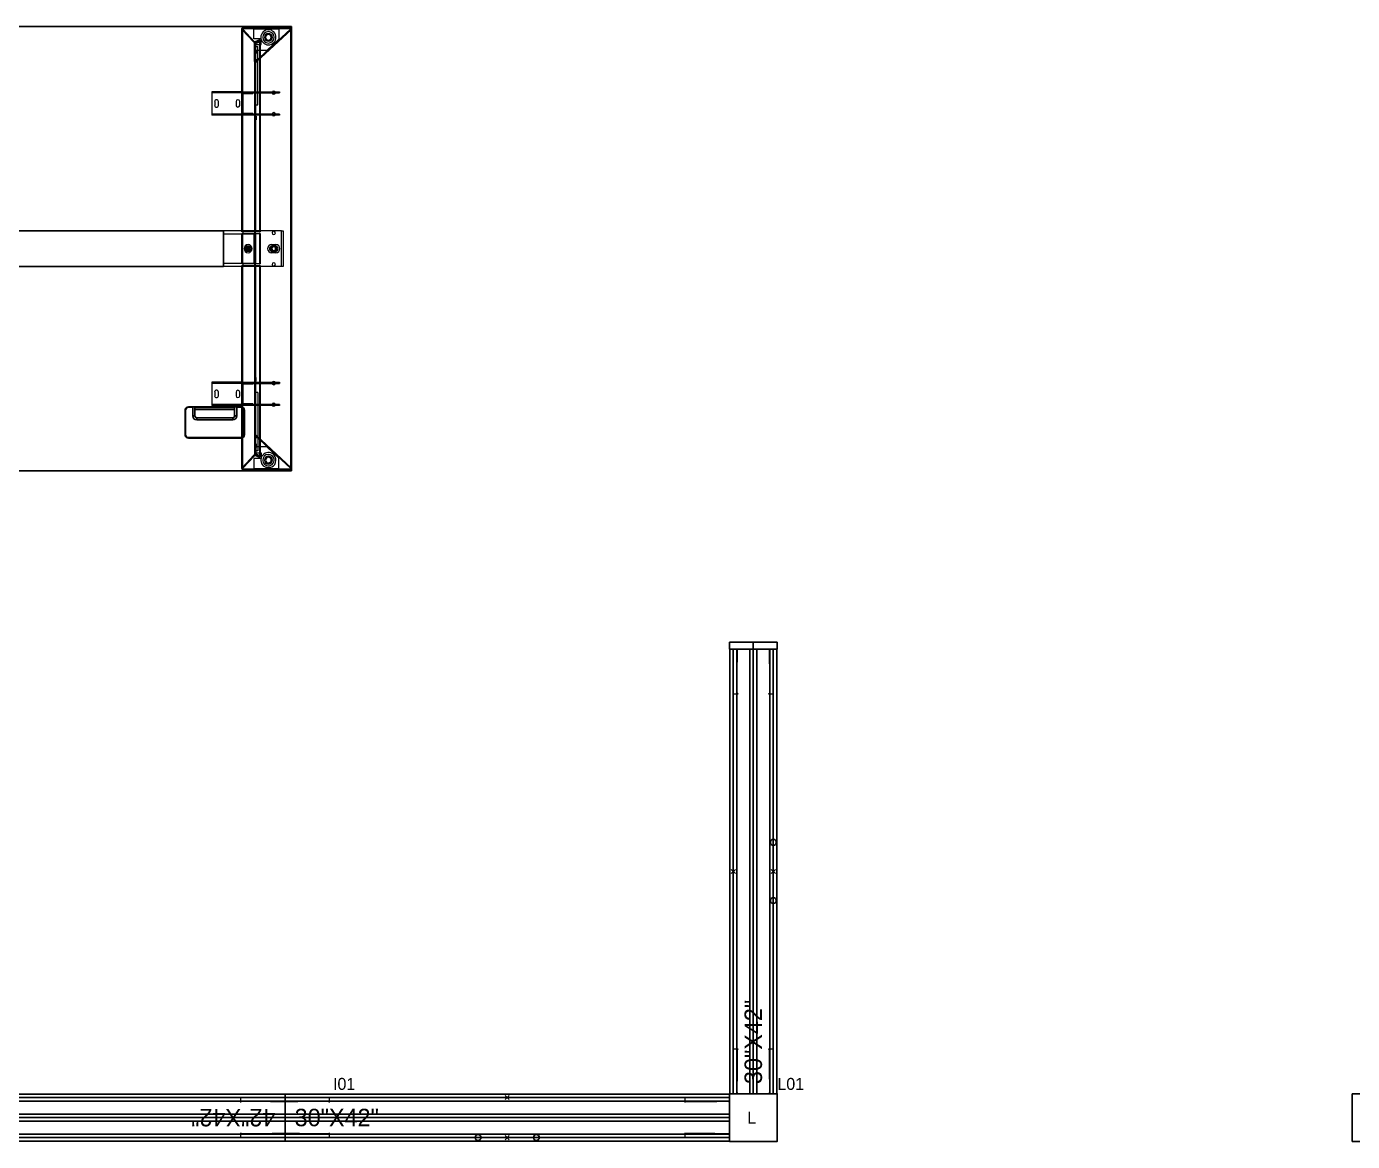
# Model space of a CAD drawing. Header units: inches. Extents: x 126 to 13186, y 9 to 361.
# Drawn here: x 3526.1 to 3615.6, y 39.4 to 114.7 of the extents above; entities that cross this region are included whole.
import ezdxf

# ---------------------------------------------------------------- set-up
doc = ezdxf.new("R2010")
doc.units = ezdxf.units.IN
doc.header["$MEASUREMENT"] = 0
for name, color, linetype in [('DD2D', 7, 'Continuous'), ('DD2D_Geometry', 7, 'Continuous'), ('ENFASIS NEW', 7, 'Continuous'), ('Id Unión', 7, 'Continuous'), ('PV-26D', 7, 'Continuous')]:
    doc.layers.add(name, color=color, linetype=linetype)
doc.styles.get("Standard").update_dxf_attribs({"font": 'stylu.ttf'})

# ---------------------------------------------------------------- blocks, each defined once
blk = doc.blocks.new('DD40123072AB')
for p, q in [((-0.915, -0.7687), (-0.915, -0.0067)), ((-0.915, -0.0067), (0.915, -0.0067)), ((0.915, -0.0067), (0.915, -0.7687)), ((0.915, -0.7687), (-0.915, -0.7687))]:
    blk.add_line(p, q)
at = {"layer": 'PV-26D'}
for p, q in [((-0.7385, -0.0627), (-0.8285, -0.0627)), ((-0.8285, -0.0637), (-0.8285, -0.0627)), ((-0.8285, -0.0637), (-0.7385, -0.0637)), ((-0.7385, -0.0637), (-0.7385, -0.0627)), ((0.7385, -0.0627), (0.8285, -0.0627)), ((0.7385, -0.0637), (0.7385, -0.0627)), ((0.8285, -0.0637), (0.7385, -0.0637)), ((0.8285, -0.0637), (0.8285, -0.0627)), ((-0.8345, -0.0687), (-0.8345, -0.1107)), ((-0.8335, -0.0687), (-0.8345, -0.0687)), ((-0.8335, -0.1107), (-0.8335, -0.0687)), ((-0.7335, -0.0687), (-0.7335, -0.1107)), ((-0.7335, -0.0687), (-0.7325, -0.0687)), ((-0.7325, -0.1107), (-0.7325, -0.0687)), ((0.7325, -0.1107), (0.7325, -0.0687)), ((0.7335, -0.0687), (0.7325, -0.0687)), ((0.7335, -0.0687), (0.7335, -0.1107)), ((0.8335, -0.1107), (0.8335, -0.0687)), ((0.8335, -0.0687), (0.8345, -0.0687)), ((0.8345, -0.0687), (0.8345, -0.1107)), ((-0.8335, -0.1107), (-0.8345, -0.1107)), ((-0.8212, -0.1009), (-0.8212, -0.1157)), ((-0.8212, -0.1009), (-0.8175, -0.1009)), ((-0.8175, -0.1167), (-0.8175, -0.1009)), ((-0.7495, -0.1117), (-0.8175, -0.1117)), ((-0.7495, -0.1119), (-0.8175, -0.1119)), ((-0.8175, -0.1124), (-0.7495, -0.1124)), ((-0.7527, -0.094), (-0.8143, -0.094)), ((-0.8143, -0.094), (-0.8143, -0.0977)), ((-0.8143, -0.0977), (-0.7527, -0.0977)), ((-0.7527, -0.094), (-0.7527, -0.0977)), ((-0.7495, -0.1009), (-0.7495, -0.1167)), ((-0.7458, -0.1009), (-0.7495, -0.1009)), ((-0.7458, -0.1157), (-0.7458, -0.1009)), ((-0.7335, -0.1107), (-0.7325, -0.1107)), ((0.7335, -0.1107), (0.7325, -0.1107)), ((0.7458, -0.1157), (0.7458, -0.1009)), ((0.7458, -0.1009), (0.7495, -0.1009)), ((0.7495, -0.1009), (0.7495, -0.1167)), ((0.7495, -0.1117), (0.8175, -0.1117)), ((0.7495, -0.1119), (0.8175, -0.1119)), ((0.8175, -0.1124), (0.7495, -0.1124)), ((0.7527, -0.094), (0.8143, -0.094)), ((0.7527, -0.094), (0.7527, -0.0977)), ((0.8143, -0.0977), (0.7527, -0.0977)), ((0.8143, -0.094), (0.8143, -0.0977)), ((0.8175, -0.1167), (0.8175, -0.1009)), ((0.8212, -0.1009), (0.8175, -0.1009)), ((0.8212, -0.1009), (0.8212, -0.1157)), ((0.8335, -0.1107), (0.8345, -0.1107)), ((-0.8212, -0.1157), (-0.8285, -0.1157)), ((-0.8285, -0.1157), (-0.8285, -0.1167)), ((-0.8285, -0.1167), (-0.8175, -0.1167)), ((-0.7495, -0.1161), (-0.8175, -0.1161)), ((-0.8175, -0.1166), (-0.7495, -0.1166)), ((-0.7495, -0.1167), (-0.8175, -0.1167)), ((-0.7495, -0.1167), (-0.7385, -0.1167)), ((-0.7385, -0.1157), (-0.7458, -0.1157)), ((-0.7385, -0.1157), (-0.7385, -0.1167)), ((0.7385, -0.1157), (0.7458, -0.1157)), ((0.7385, -0.1157), (0.7385, -0.1167)), ((0.7495, -0.1167), (0.7385, -0.1167)), ((0.7495, -0.1161), (0.8175, -0.1161)), ((0.8175, -0.1166), (0.7495, -0.1166)), ((0.7495, -0.1167), (0.8175, -0.1167)), ((0.8285, -0.1167), (0.8175, -0.1167)), ((0.8212, -0.1157), (0.8285, -0.1157)), ((0.8285, -0.1157), (0.8285, -0.1167))]:
    blk.add_line(p, q, dxfattribs=at)
at = {"layer": 'PV-26D', "extrusion": (0, 0, -1)}
for centre, radius, start, end in [((0.8285, -0.0687), 0.006, 0, 90), ((0.7385, -0.0687), 0.006, 90, 180), ((-0.7385, -0.0687), 0.006, 0, 90), ((-0.8285, -0.0687), 0.006, 90, 180), ((0.8285, -0.1107), 0.006, 270, 0), ((0.8143, -0.1009), 0.00691, 0, 90), ((0.7527, -0.1009), 0.00691, 90, 180), ((0.7385, -0.1107), 0.006, 180, 270), ((-0.7385, -0.1107), 0.006, 270, 0), ((-0.7527, -0.1009), 0.00691, 0, 90), ((-0.8143, -0.1009), 0.00691, 90, 180), ((-0.8285, -0.1107), 0.006, 180, 270)]:
    blk.add_arc(centre, radius, start, end, dxfattribs=at)
at = {"layer": 'PV-26D'}
for centre, radius, start, end in [((-0.8285, -0.0687), 0.005, 90, 180), ((-0.7385, -0.0687), 0.005, 0, 90), ((0.7385, -0.0687), 0.005, 90, 180), ((0.8285, -0.0687), 0.005, 0, 90), ((-0.8285, -0.1107), 0.005, 180, 270), ((-0.8143, -0.1009), 0.00318, 90, 180), ((-0.7527, -0.1009), 0.00318, 0, 90), ((-0.7385, -0.1107), 0.005, 270, 0), ((0.7385, -0.1107), 0.005, 180, 270), ((0.7527, -0.1009), 0.00318, 90, 180), ((0.8143, -0.1009), 0.00318, 0, 90), ((0.8285, -0.1107), 0.005, 270, 0)]:
    blk.add_arc(centre, radius, start, end, dxfattribs=at)
for points in [[(-0.8175, -0.1167), (-0.8197, -0.1167), (-0.8212, -0.1163), (-0.8212, -0.1157)], [(-0.7458, -0.1157), (-0.7458, -0.1163), (-0.7473, -0.1167), (-0.7495, -0.1167)], [(0.7458, -0.1157), (0.7458, -0.1163), (0.7473, -0.1167), (0.7495, -0.1167)], [(0.8175, -0.1167), (0.8197, -0.1167), (0.8212, -0.1163), (0.8212, -0.1157)]]:
    blk.add_rational_spline(points, [1, 0.804737854124, 0.804737854124, 1], degree=3, dxfattribs=at)
blk = doc.blocks.new('DD350130S')
at = {"color": 0, "linetype": 'Continuous', "lineweight": 0}
for p, q in [((0, -0.377), (0, 0.377)), ((0.0006, 0.3755), (0.0598, 0.3203)), ((0.0006, 0.3755), (0.0598, 0.3203)), ((0.0015, -0.377), (0.0015, 0.377)), ((0.0017, 0.3766), (0.0609, 0.3214)), ((0.0017, 0.3766), (0.0609, 0.3214)), ((0.0829, 0.379), (0.002, 0.379)), ((0.002, 0.379), (0.0829, 0.379)), ((0.0829, 0.3775), (0.002, 0.3775)), ((0.0829, 0.3775), (0.002, 0.3775)), ((0.0645, 0.377), (0.0215, 0.377)), ((0.0215, 0.377), (0.0215, 0.3594)), ((0.0631, 0.355), (0.0833, 0.3766)), ((0.0632, 0.3549), (0.0833, 0.3765)), ((0.0642, 0.3539), (0.0844, 0.3756)), ((0.0643, 0.3539), (0.0844, 0.3755)), ((0.0645, 0.36), (0.0645, 0.377)), ((0.0835, 0.3769), (0.0835, 0.269)), ((0.085, 0.3769), (0.085, 0.269)), ((0.0215, 0.3594), (0.0423, 0.34)), ((0.052, 0.35), (0.052, 0.36)), ((0.052, 0.36), (0.0645, 0.36)), ((0.061, 0.35), (0.052, 0.35)), ((0.0534, 0.355), (0.0539, 0.3564)), ((0.0534, 0.3549), (0.054, 0.3563)), ((0.0614, 0.3518), (0.0534, 0.355)), ((0.0614, 0.3518), (0.0534, 0.3549)), ((0.0534, 0.029), (0.0534, 0.3549)), ((0.0619, 0.3533), (0.0539, 0.3564)), ((0.054, 0.3566), (0.0546, 0.358)), ((0.054, 0.3565), (0.0546, 0.3579)), ((0.054, 0.3566), (0.062, 0.3534)), ((0.054, 0.3565), (0.062, 0.3534)), ((0.054, 0.029), (0.054, 0.3565)), ((0.062, 0.3532), (0.054, 0.3563)), ((0.054, 0.029), (0.054, 0.3563)), ((0.0546, 0.358), (0.0626, 0.3549)), ((0.0546, 0.3579), (0.0626, 0.3548)), ((0.0546, 0.029), (0.0546, 0.3579)), ((0.0576, 0.2465), (0.0576, 0.3465)), ((0.0576, 0.3465), (0.0617, 0.3465)), ((0.0602, 0.3349), (0.0602, 0.3411)), ((0.0602, 0.3411), (0.0617, 0.3411)), ((0.061, 0.34), (0.061, 0.35)), ((0.0617, 0.3218), (0.0617, 0.3514)), ((0.0617, 0.029), (0.0617, 0.3513)), ((0.0632, 0.3218), (0.0632, 0.3514)), ((0.0633, 0.029), (0.0633, 0.3513)), ((0.0423, 0.34), (0.061, 0.34)), ((0.0576, 0.3245), (0.0617, 0.3245)), ((0.0602, 0.3349), (0.0617, 0.3349)), ((0.0617, 0.3399), (0.0632, 0.3399)), ((0.0617, 0.3396), (0.0632, 0.3396)), ((0.0617, 0.3364), (0.0617, 0.3396)), ((0.0617, 0.3364), (0.0632, 0.3364)), ((0.0617, 0.3336), (0.0632, 0.3336)), ((0.0617, 0.3122), (0.0633, 0.3122)), ((0.0617, 0.3058), (0.0633, 0.3058)), ((0.0206, 0.2671), (0.0206, 0.269)), ((0.0206, 0.269), (0.0279, 0.269)), ((0.0206, 0.2671), (0.0275, 0.2671)), ((0.0275, 0.2671), (0.033, 0.2671)), ((0.0279, 0.269), (0.0326, 0.269)), ((0.0326, 0.269), (0.0829, 0.269)), ((0.033, 0.2671), (0.0829, 0.2671)), ((0.0617, 0.2722), (0.0633, 0.2722)), ((0.0617, 0.2658), (0.0633, 0.2658)), ((0.066, 0.269), (0.066, 0.266)), ((0.066, 0.266), (0.0829, 0.266)), ((0.0671, 0.266), (0.0671, 0.269)), ((0.0836, 0.269), (0.0829, 0.269)), ((0.0829, 0.269), (0.0829, 0.269)), ((0.0829, 0.269), (0.0829, 0.266)), ((0.0829, 0.2671), (0.0836, 0.2671)), ((0.0829, 0.266), (0.0836, 0.266)), ((0.0829, 0.266), (0.0829, 0.266)), ((0.0835, 0.266), (0.0835, 0.232)), ((0.0836, 0.269), (0.0836, 0.2665)), ((0.0836, 0.269), (0.1366, 0.269)), ((0.0836, 0.2671), (0.1366, 0.2671)), ((0.0836, 0.2315), (0.0836, 0.2665)), ((0.0836, 0.266), (0.085, 0.266)), ((0.085, 0.266), (0.085, 0.232)), ((0.0886, 0.2522), (0.0886, 0.2458)), ((0.095, 0.2458), (0.095, 0.2522)), ((0.1066, 0.2671), (0.1066, 0.269)), ((0.1253, 0.2522), (0.1253, 0.2458)), ((0.1316, 0.2458), (0.1316, 0.2522)), ((0.1366, 0.2665), (0.1366, 0.269)), ((0.1366, 0.2315), (0.1366, 0.2665)), ((0.0206, 0.229), (0.0206, 0.2309)), ((0.0275, 0.2309), (0.0206, 0.2309)), ((0.0279, 0.229), (0.0206, 0.229)), ((0.033, 0.2309), (0.0275, 0.2309)), ((0.0326, 0.229), (0.0279, 0.229)), ((0.0829, 0.229), (0.0326, 0.229)), ((0.0829, 0.2309), (0.033, 0.2309)), ((0.0576, 0.2465), (0.0617, 0.2465)), ((0.0829, 0.232), (0.066, 0.232)), ((0.066, 0.232), (0.066, 0.229)), ((0.0671, 0.229), (0.0671, 0.232)), ((0.0836, 0.232), (0.0829, 0.232)), ((0.0829, 0.232), (0.0829, 0.232)), ((0.0829, 0.232), (0.0829, 0.229)), ((0.0836, 0.2309), (0.0829, 0.2309)), ((0.0829, 0.229), (0.0836, 0.229)), ((0.0829, 0.229), (0.0829, 0.229)), ((0.0835, 0.229), (0.0835, 0.029)), ((0.085, 0.232), (0.0836, 0.232)), ((0.0836, 0.2315), (0.0836, 0.229)), ((0.0836, 0.2309), (0.1366, 0.2309)), ((0.0836, 0.229), (0.1366, 0.229)), ((0.085, 0.229), (0.085, 0.029)), ((0.1066, 0.2309), (0.1066, 0.229)), ((0.1366, 0.229), (0.1366, 0.2315)), ((0.0602, 0.2271), (0.0617, 0.2271)), ((0.0602, 0.2271), (0.0602, 0.2209)), ((0.0602, 0.2209), (0.0617, 0.2209)), ((0.0617, 0.2256), (0.0617, 0.2224)), ((0.0617, 0.2256), (0.0633, 0.2256)), ((0.0617, 0.2224), (0.0633, 0.2224)), ((0.0534, 0.029), (0.054, 0.029)), ((0.0534, -0.026), (0.0534, 0.026)), ((0.0534, 0.026), (0.054, 0.026)), ((0.0546, 0.029), (0.054, 0.029)), ((0.054, 0.029), (0.054, 0.029)), ((0.054, -0.026), (0.054, 0.026)), ((0.0546, 0.026), (0.054, 0.026)), ((0.054, 0.026), (0.054, 0.026)), ((0.054, -0.026), (0.054, 0.026)), ((0.0626, 0.029), (0.0546, 0.029)), ((0.0546, 0.026), (0.0626, 0.026)), ((0.0546, -0.026), (0.0546, 0.026)), ((0.0617, 0.029), (0.0617, 0.026)), ((0.0617, -0.026), (0.0617, 0.026)), ((0.0626, 0.029), (0.0632, 0.029)), ((0.0632, 0.026), (0.0626, 0.026)), ((0.0829, 0.029), (0.0632, 0.029)), ((0.0632, 0.026), (0.0829, 0.026)), ((0.0633, 0.026), (0.0633, 0.029)), ((0.0633, -0.026), (0.0633, 0.026)), ((0.085, 0.029), (0.0829, 0.029)), ((0.0829, 0.029), (0.0829, 0.029)), ((0.0829, 0.029), (0.0829, 0.026)), ((0.0829, 0.026), (0.085, 0.026)), ((0.0829, 0.026), (0.0829, 0.026)), ((0.0835, 0.026), (0.0835, -0.026)), ((0.085, 0.026), (0.085, -0.026)), ((0.0722, 0.004), (0.0708, 0.004)), ((0.0764, 0.004), (0.0722, 0.004)), ((0.0764, 0.004), (0.0775, 0.004)), ((0.0708, -0.004), (0.0722, -0.004)), ((0.0722, -0.004), (0.0764, -0.004)), ((0.0764, -0.004), (0.0775, -0.004)), ((0.0534, -0.026), (0.054, -0.026)), ((0.0534, -0.3549), (0.0534, -0.029)), ((0.0534, -0.029), (0.054, -0.029)), ((0.0546, -0.026), (0.054, -0.026)), ((0.054, -0.026), (0.054, -0.026)), ((0.054, -0.3565), (0.054, -0.029)), ((0.0546, -0.029), (0.054, -0.029)), ((0.054, -0.029), (0.054, -0.029)), ((0.054, -0.3563), (0.054, -0.029)), ((0.0626, -0.026), (0.0546, -0.026)), ((0.0546, -0.029), (0.0626, -0.029)), ((0.0546, -0.3579), (0.0546, -0.029)), ((0.0617, -0.026), (0.0617, -0.029)), ((0.0617, -0.3513), (0.0617, -0.029)), ((0.0626, -0.026), (0.0632, -0.026)), ((0.0632, -0.029), (0.0626, -0.029)), ((0.0829, -0.026), (0.0632, -0.026)), ((0.0632, -0.029), (0.0829, -0.029)), ((0.0633, -0.029), (0.0633, -0.026)), ((0.0633, -0.3513), (0.0633, -0.029)), ((0.085, -0.026), (0.0829, -0.026)), ((0.0829, -0.026), (0.0829, -0.026)), ((0.0829, -0.026), (0.0829, -0.029)), ((0.0829, -0.029), (0.085, -0.029)), ((0.0829, -0.029), (0.0829, -0.029)), ((0.0835, -0.029), (0.0835, -0.229)), ((0.085, -0.029), (0.085, -0.229)), ((0.0602, -0.2271), (0.0602, -0.2209)), ((0.0602, -0.2209), (0.0617, -0.2209)), ((0.0602, -0.2271), (0.0617, -0.2271)), ((0.0617, -0.2224), (0.0633, -0.2224)), ((0.0617, -0.2256), (0.0617, -0.2224)), ((0.0617, -0.2256), (0.0633, -0.2256)), ((0.0206, -0.2309), (0.0206, -0.229)), ((0.0206, -0.229), (0.0279, -0.229)), ((0.0206, -0.2309), (0.0275, -0.2309)), ((0.0275, -0.2309), (0.033, -0.2309)), ((0.0279, -0.229), (0.0326, -0.229)), ((0.0326, -0.229), (0.0829, -0.229)), ((0.033, -0.2309), (0.0829, -0.2309)), ((0.0576, -0.2465), (0.0576, -0.3465)), ((0.0617, -0.2465), (0.0576, -0.2465)), ((0.066, -0.229), (0.066, -0.232)), ((0.066, -0.232), (0.0829, -0.232)), ((0.0671, -0.232), (0.0671, -0.229)), ((0.0836, -0.229), (0.0829, -0.229)), ((0.0829, -0.229), (0.0829, -0.229)), ((0.0829, -0.229), (0.0829, -0.232)), ((0.0829, -0.2309), (0.0836, -0.2309)), ((0.0829, -0.232), (0.0836, -0.232)), ((0.0829, -0.232), (0.0829, -0.232)), ((0.0835, -0.232), (0.0835, -0.266)), ((0.0836, -0.229), (0.0836, -0.2315)), ((0.0836, -0.229), (0.1366, -0.229)), ((0.0836, -0.2309), (0.1366, -0.2309)), ((0.0836, -0.2665), (0.0836, -0.2315)), ((0.0836, -0.232), (0.085, -0.232)), ((0.085, -0.232), (0.085, -0.266)), ((0.0886, -0.2458), (0.0886, -0.2522)), ((0.095, -0.2522), (0.095, -0.2458)), ((0.1066, -0.2309), (0.1066, -0.229)), ((0.1253, -0.2458), (0.1253, -0.2522)), ((0.1316, -0.2522), (0.1316, -0.2458)), ((0.1366, -0.2315), (0.1366, -0.229)), ((0.1366, -0.2665), (0.1366, -0.2315)), ((0.0206, -0.269), (0.0206, -0.2671)), ((0.0275, -0.2671), (0.0206, -0.2671)), ((0.0279, -0.269), (0.0206, -0.269)), ((0.033, -0.2671), (0.0275, -0.2671)), ((0.0326, -0.269), (0.0279, -0.269)), ((0.0829, -0.269), (0.0326, -0.269)), ((0.0829, -0.2671), (0.033, -0.2671)), ((0.0617, -0.2658), (0.0633, -0.2658)), ((0.0617, -0.2722), (0.0633, -0.2722)), ((0.0829, -0.266), (0.066, -0.266)), ((0.066, -0.266), (0.066, -0.269)), ((0.0671, -0.269), (0.0671, -0.266)), ((0.0836, -0.266), (0.0829, -0.266)), ((0.0829, -0.266), (0.0829, -0.266)), ((0.0829, -0.266), (0.0829, -0.269)), ((0.0836, -0.2671), (0.0829, -0.2671)), ((0.0829, -0.269), (0.0836, -0.269)), ((0.0829, -0.269), (0.0829, -0.269)), ((0.0835, -0.269), (0.0835, -0.3769)), ((0.085, -0.266), (0.0836, -0.266)), ((0.0836, -0.2665), (0.0836, -0.269)), ((0.0836, -0.2671), (0.1366, -0.2671)), ((0.0836, -0.269), (0.1366, -0.269)), ((0.085, -0.269), (0.085, -0.3769)), ((0.1066, -0.2671), (0.1066, -0.269)), ((0.1366, -0.269), (0.1366, -0.2665)), ((0.0617, -0.3058), (0.0633, -0.3058)), ((0.0617, -0.3122), (0.0633, -0.3122)), ((0.0598, -0.3203), (0.0006, -0.3755)), ((0.0006, -0.3755), (0.0598, -0.3203)), ((0.0609, -0.3214), (0.0017, -0.3766)), ((0.0017, -0.3766), (0.0609, -0.3214)), ((0.0215, -0.3594), (0.0423, -0.34)), ((0.0423, -0.34), (0.061, -0.34)), ((0.0617, -0.3245), (0.0576, -0.3245)), ((0.0602, -0.3349), (0.0617, -0.3349)), ((0.0602, -0.3411), (0.0602, -0.3349)), ((0.061, -0.34), (0.061, -0.35)), ((0.0617, -0.3218), (0.0617, -0.3514)), ((0.0617, -0.3336), (0.0632, -0.3336)), ((0.0617, -0.3396), (0.0617, -0.3364)), ((0.0617, -0.3364), (0.0632, -0.3364)), ((0.0617, -0.3396), (0.0632, -0.3396)), ((0.0617, -0.3399), (0.0632, -0.3399)), ((0.0632, -0.3218), (0.0632, -0.3514)), ((0.0215, -0.377), (0.0215, -0.3594)), ((0.061, -0.35), (0.052, -0.35)), ((0.052, -0.35), (0.052, -0.36)), ((0.052, -0.36), (0.0645, -0.36)), ((0.0534, -0.3549), (0.0614, -0.3518)), ((0.0614, -0.3518), (0.0534, -0.355)), ((0.054, -0.3563), (0.0534, -0.3549)), ((0.0534, -0.355), (0.0539, -0.3564)), ((0.0619, -0.3533), (0.0539, -0.3564)), ((0.054, -0.3563), (0.062, -0.3532)), ((0.062, -0.3534), (0.054, -0.3565)), ((0.054, -0.3566), (0.062, -0.3534)), ((0.0546, -0.3579), (0.054, -0.3565)), ((0.054, -0.3566), (0.0546, -0.358)), ((0.0626, -0.3548), (0.0546, -0.3579)), ((0.0546, -0.358), (0.0626, -0.3549)), ((0.0617, -0.3465), (0.0576, -0.3465)), ((0.0602, -0.3411), (0.0617, -0.3411)), ((0.0631, -0.355), (0.0833, -0.3766)), ((0.0833, -0.3765), (0.0632, -0.3549)), ((0.0642, -0.3539), (0.0844, -0.3756)), ((0.0844, -0.3755), (0.0643, -0.3539)), ((0.0645, -0.36), (0.0645, -0.377)), ((0.002, -0.3775), (0.0829, -0.3775)), ((0.0829, -0.3775), (0.002, -0.3775)), ((0.0829, -0.379), (0.002, -0.379)), ((0.0829, -0.379), (0.002, -0.379)), ((0.0645, -0.377), (0.0215, -0.377))]:
    blk.add_line(p, q, dxfattribs=at)
at = {"color": 1}
for p, q in [((0.0694, -0.0049), (0.0792, 0.0049)), ((0.0792, -0.0049), (0.0694, 0.0049))]:
    blk.add_line(p, q, dxfattribs=at)
at = {"color": 0, "linetype": 'Continuous', "lineweight": 0}
for centre, radius, start, end in [((0.0395, 0.3625), 0.013, 70.8025, 250.8025), ((0.0395, 0.3625), 0.0098, 70.8025, 250.8025), ((0.0395, 0.3625), 0.00675, 0, 180), ((0.0395, 0.3625), 0.0065, 70.8025, 250.8025), ((0.0395, 0.3625), 0.00476, 70.8025, 250.8025), ((0.0395, 0.3625), 0.013, 250.8025, 70.8025), ((0.0395, 0.3625), 0.0098, 250.8025, 70.8025), ((0.0395, 0.3625), 0.0065, 250.8025, 70.8025), ((0.0395, 0.3625), 0.00476, 250.8025, 70.8025), ((0.0395, 0.3625), 0.00675, 180, 0), ((0.0303, 0.2675), 0.00277, 0, 180), ((0.0303, 0.2675), 0.00277, 180, 0), ((0.0918, 0.2522), 0.00317, 0, 180), ((0.1285, 0.2522), 0.00318, 0, 180), ((0.0303, 0.2305), 0.00277, 0, 180), ((0.0303, 0.2305), 0.00277, 180, 0), ((0.0918, 0.2458), 0.00317, 180, 0), ((0.1285, 0.2458), 0.00318, 180, 0), ((0.0303, 0.027), 0.00278, 0, 180), ((0.0303, 0.027), 0.00278, 180, 0), ((0.0303, 0), 0.0055, 146.8424, 326.8424), ((0.0303, 0), 0.005, 146.8424, 326.8424), ((0.0303, 0), 0.0055, 326.8424, 146.8424), ((0.0303, 0), 0.0045, 0, 180), ((0.0303, 0), 0.0045, 146.8424, 326.8424), ((0.0303, 0), 0.005, 326.8424, 146.8424), ((0.0303, 0), 0.004, 146.8424, 326.8424), ((0.0303, 0), 0.0045, 326.8424, 146.8424), ((0.0303, 0), 0.0037, 146.8424, 326.8424), ((0.0303, 0), 0.004, 326.8424, 146.8424), ((0.0303, 0), 0.00317, 146.8424, 326.8424), ((0.0303, 0), 0.0037, 326.8424, 146.8424), ((0.0303, 0), 0.00317, 326.8424, 146.8424), ((0.0743, 0), 0.0045, 0, 180), ((0.0303, 0), 0.0045, 180, 0), ((0.0743, 0), 0.0045, 180, 0), ((0.0303, -0.027), 0.00278, 0, 180), ((0.0303, -0.027), 0.00278, 180, 0), ((0.0303, -0.2305), 0.00278, 0, 180), ((0.0303, -0.2305), 0.00278, 180, 0), ((0.0918, -0.2458), 0.00317, 0, 180), ((0.1285, -0.2458), 0.00318, 0, 180), ((0.0303, -0.2675), 0.00277, 0, 180), ((0.0303, -0.2675), 0.00277, 180, 0), ((0.0918, -0.2522), 0.00317, 180, 0), ((0.1285, -0.2522), 0.00318, 180, 0), ((0.0395, -0.3625), 0.013, 0, 180), ((0.0395, -0.3625), 0.013, 180, 0), ((0.0395, -0.3625), 0.0098, 0, 180), ((0.0395, -0.3625), 0.0098, 180, 0), ((0.0395, -0.3625), 0.00675, 0, 180), ((0.0395, -0.3625), 0.00675, 180, 0), ((0.0395, -0.3625), 0.0065, 0, 180), ((0.0395, -0.3625), 0.0065, 180, 0), ((0.0395, -0.3625), 0.00476, 0, 180), ((0.0395, -0.3625), 0.00476, 180, 0)]:
    blk.add_arc(centre, radius, start, end, dxfattribs=at)
for centre, start_param, end_param in [((0.0708, 0), 3.141593, 6.283185), ((0.072, 0), 3.141593, 6.283185), ((0.0764, 0), 3.119622, 3.141593), ((0.0764, 0), 1.570796, 3.119622), ((0.0775, 0), 1.570796, 3.141593), ((0.0764, 0), 0.021971, 1.570796), ((0.0764, 0), 0, 0.021971), ((0.0775, 0), 0, 1.570796)]:
    blk.add_ellipse(centre, major_axis=(0, -0.00396), ratio=0.681998, start_param=start_param, end_param=end_param, dxfattribs=at)
for points, weights in [([(0.002, 0.379), (0.0008, 0.379), (0, 0.3782), (0, 0.377)], [1, 0.804737854124, 0.804737854124, 1]), ([(0.002, 0.379), (0.0008, 0.379), (0, 0.3782), (0, 0.377)], [1, 0.804737854124, 0.804737854124, 1]), ([(0, 0.377), (0, 0.3769), (0, 0.3767), (0, 0.3766)], [1, 0.988288867323, 0.979058155761, 0.972307865317]), ([(0, 0.377), (0, 0.3764), (0.0002, 0.3759), (0.0006, 0.3755)], [1, 0.944706716257, 0.944706716257, 1]), ([(0, 0.3766), (0.0001, 0.3762), (0.0003, 0.3758), (0.0006, 0.3755)], [0.972307865317, 0.947187137373, 0.956417848934, 1]), ([(0.002, 0.3775), (0.0017, 0.3775), (0.0015, 0.3773), (0.0015, 0.377)], [1, 0.804737854124, 0.804737854124, 1]), ([(0.002, 0.3775), (0.0017, 0.3775), (0.0015, 0.3773), (0.0015, 0.377)], [1, 0.804737854124, 0.804737854124, 1]), ([(0.0015, 0.377), (0.0015, 0.3768), (0.0016, 0.3767), (0.0017, 0.3766)], [1, 0.944706716257, 0.944706716257, 1]), ([(0.0015, 0.377), (0.0015, 0.3768), (0.0015, 0.3767), (0.0017, 0.3766)], [1, 0.944706716257, 0.944706716257, 1]), ([(0.0829, 0.379), (0.0829, 0.379), (0.0829, 0.379), (0.0829, 0.379)], [0.99417228897, 0.996095139241, 0.998037709584, 1]), ([(0.0846, 0.3782), (0.0842, 0.3787), (0.0836, 0.379), (0.0829, 0.379)], [0.708386720175, 0.737079172893, 0.834283599501, 1]), ([(0.0835, 0.3769), (0.0835, 0.3772), (0.0832, 0.3775), (0.0829, 0.3775)], [1, 0.804737854124, 0.804737854124, 1]), ([(0.0833, 0.3766), (0.0837, 0.377), (0.0835, 0.3775), (0.0829, 0.3775)], [1, 0.59916604595, 0.59916604595, 1]), ([(0.0833, 0.3765), (0.0834, 0.3766), (0.0835, 0.3768), (0.0835, 0.3769)], [1, 0.953611711988, 0.953611711988, 1]), ([(0.0844, 0.3756), (0.0851, 0.3763), (0.0852, 0.3773), (0.0846, 0.3782)], [1, 0.764882446449, 0.667678019841, 0.708386720175]), ([(0.0844, 0.3755), (0.0848, 0.3759), (0.085, 0.3764), (0.085, 0.3769)], [1, 0.953611711988, 0.953611711988, 1]), ([(0.085, 0.3769), (0.085, 0.3774), (0.0849, 0.3778), (0.0846, 0.3782)], [1, 0.918269742137, 0.870749059409, 0.857437951816]), ([(0.0617, 0.3513), (0.0617, 0.3515), (0.0616, 0.3517), (0.0614, 0.3518)], [1, 0.884611873459, 0.884611873459, 1]), ([(0.0617, 0.3514), (0.0617, 0.3516), (0.0616, 0.3518), (0.0614, 0.3518)], [1, 0.884393166085, 0.884393166085, 1]), ([(0.0632, 0.3514), (0.0632, 0.3522), (0.0627, 0.3529), (0.0619, 0.3533)], [1, 0.884393166085, 0.884393166085, 1]), ([(0.062, 0.3534), (0.0628, 0.353), (0.0637, 0.3532), (0.0643, 0.3539)], [1, 0.884174271313, 0.884174271313, 1]), ([(0.062, 0.3534), (0.0628, 0.3531), (0.0637, 0.3533), (0.0642, 0.3539)], [1, 0.884393166085, 0.884393166085, 1]), ([(0.0633, 0.3513), (0.0633, 0.3521), (0.0628, 0.3529), (0.062, 0.3532)], [1, 0.884611873459, 0.884611873459, 1]), ([(0.0626, 0.3549), (0.0628, 0.3548), (0.063, 0.3548), (0.0631, 0.355)], [1, 0.884393166085, 0.884393166085, 1]), ([(0.0626, 0.3548), (0.0628, 0.3547), (0.063, 0.3547), (0.0632, 0.3549)], [1, 0.884174271313, 0.884174271313, 1]), ([(0.0598, 0.3203), (0.0614, 0.3189), (0.0633, 0.3197), (0.0633, 0.3218)], [1, 0.59916604595, 0.59916604595, 1]), ([(0.0598, 0.3203), (0.0613, 0.3189), (0.0632, 0.3197), (0.0632, 0.3218)], [1, 0.59916604595, 0.59916604595, 1]), ([(0.0609, 0.3214), (0.0613, 0.321), (0.0617, 0.3213), (0.0617, 0.3218)], [1, 0.59916604595, 0.59916604595, 1]), ([(0.0609, 0.3214), (0.0612, 0.321), (0.0617, 0.3213), (0.0617, 0.3218)], [1, 0.59916604595, 0.59916604595, 1]), ([(0.0633, -0.3218), (0.0633, -0.3197), (0.0614, -0.3189), (0.0598, -0.3203)], [1, 0.59916604595, 0.59916604595, 1]), ([(0.0598, -0.3203), (0.0613, -0.3189), (0.0632, -0.3197), (0.0632, -0.3218)], [1, 0.59916604595, 0.59916604595, 1]), ([(0.0617, -0.3218), (0.0617, -0.3213), (0.0613, -0.321), (0.0609, -0.3214)], [1, 0.59916604595, 0.59916604595, 1]), ([(0.0609, -0.3214), (0.0612, -0.321), (0.0617, -0.3213), (0.0617, -0.3218)], [1, 0.59916604595, 0.59916604595, 1]), ([(0.0614, -0.3518), (0.0616, -0.3517), (0.0617, -0.3515), (0.0617, -0.3513)], [1, 0.884611873459, 0.884611873459, 1]), ([(0.0617, -0.3514), (0.0617, -0.3516), (0.0616, -0.3518), (0.0614, -0.3518)], [1, 0.884393166085, 0.884393166085, 1]), ([(0.0632, -0.3514), (0.0632, -0.3522), (0.0627, -0.3529), (0.0619, -0.3533)], [1, 0.884393166085, 0.884393166085, 1]), ([(0.062, -0.3532), (0.0628, -0.3529), (0.0633, -0.3521), (0.0633, -0.3513)], [1, 0.884611873459, 0.884611873459, 1]), ([(0.0643, -0.3539), (0.0637, -0.3532), (0.0628, -0.353), (0.062, -0.3534)], [1, 0.884174271313, 0.884174271313, 1]), ([(0.062, -0.3534), (0.0628, -0.3531), (0.0637, -0.3533), (0.0642, -0.3539)], [1, 0.884393166085, 0.884393166085, 1]), ([(0.0632, -0.3549), (0.063, -0.3547), (0.0628, -0.3547), (0.0626, -0.3548)], [1, 0.884174271313, 0.884174271313, 1]), ([(0.0626, -0.3549), (0.0628, -0.3548), (0.063, -0.3548), (0.0631, -0.355)], [1, 0.884393166085, 0.884393166085, 1]), ([(0.0006, -0.3755), (0.0002, -0.3759), (0, -0.3764), (0, -0.377)], [1, 0.944706716257, 0.944706716257, 1]), ([(0, -0.3766), (0.0001, -0.3762), (0.0003, -0.3758), (0.0006, -0.3755)], [0.972307865317, 0.947187137373, 0.956417848934, 1]), ([(0, -0.377), (0, -0.3769), (0, -0.3767), (0, -0.3766)], [1, 0.988288867323, 0.979058155762, 0.972307865317]), ([(0, -0.377), (0, -0.3782), (0.0008, -0.379), (0.002, -0.379)], [1, 0.804737854124, 0.804737854124, 1]), ([(0.002, -0.379), (0.0008, -0.379), (0, -0.3782), (0, -0.377)], [1, 0.804737854124, 0.804737854124, 1]), ([(0.0017, -0.3766), (0.0016, -0.3767), (0.0015, -0.3768), (0.0015, -0.377)], [1, 0.944706716257, 0.944706716257, 1]), ([(0.0015, -0.377), (0.0015, -0.3768), (0.0015, -0.3767), (0.0017, -0.3766)], [1, 0.944706716257, 0.944706716257, 1]), ([(0.0015, -0.377), (0.0015, -0.3773), (0.0017, -0.3775), (0.002, -0.3775)], [1, 0.804737854124, 0.804737854124, 1]), ([(0.002, -0.3775), (0.0017, -0.3775), (0.0015, -0.3773), (0.0015, -0.377)], [1, 0.804737854124, 0.804737854124, 1]), ([(0.0833, -0.3766), (0.0837, -0.377), (0.0835, -0.3775), (0.0829, -0.3775)], [1, 0.59916604595, 0.59916604595, 1]), ([(0.0829, -0.379), (0.0841, -0.379), (0.085, -0.3781), (0.085, -0.3769)], [1, 0.804737854124, 0.804737854124, 1]), ([(0.0829, -0.3775), (0.0832, -0.3775), (0.0835, -0.3772), (0.0835, -0.3769)], [1, 0.804737854124, 0.804737854124, 1]), ([(0.0846, -0.3782), (0.0842, -0.3787), (0.0836, -0.379), (0.0829, -0.379)], [0.708386720227, 0.737079173009, 0.8342835996, 1]), ([(0.0835, -0.3769), (0.0835, -0.3768), (0.0834, -0.3766), (0.0833, -0.3765)], [1, 0.953611711988, 0.953611711988, 1]), ([(0.085, -0.3769), (0.085, -0.3764), (0.0848, -0.3759), (0.0844, -0.3755)], [1, 0.953611711988, 0.953611711988, 1]), ([(0.0844, -0.3756), (0.0851, -0.3763), (0.0852, -0.3773), (0.0846, -0.3782)], [1, 0.76488244635, 0.667678019759, 0.708386720227])]:
    blk.add_rational_spline(points, weights, degree=3, dxfattribs=at)
blk.add_point((0.0743, 0))
blk = doc.blocks.new('DD305172S')
at = {"color": 0, "linetype": 'Continuous', "lineweight": 0}
for p, q in [((-0.06, 0.0305), (-0.0573, 0.0305)), ((-0.06, -0.0305), (-0.06, 0.0305)), ((-0.0573, 0.0305), (0.038, 0.0305)), ((-0.0573, 0.0305), (-0.0573, -0.0305)), ((0.038, 0.025), (-0.01, 0.025)), ((-0.01, -0.025), (-0.01, 0.025)), ((0.038, 0.0305), (0.042, 0.0305)), ((0.0393, 0.025), (0.038, 0.025)), ((0.042, 0.025), (0.0393, 0.025)), ((0.042, 0.0112), (0.042, 0.0305)), ((1.49, 0.0308), (1.49, 0.032)), ((1.4935, 0.032), (1.49, 0.032)), ((1.49, 0.0112), (1.49, 0.0308)), ((1.4927, -0.032), (1.4927, 0.032)), ((1.525, 0.032), (1.4935, 0.032)), ((1.5204, 0.026), (1.5157, 0.026)), ((-0.0475, 0.007), (-0.0405, 0.007)), ((-0.0475, 0.004), (-0.0475, 0.007)), ((-0.0405, 0.004), (-0.0475, 0.004)), ((-0.0405, 0.007), (-0.0405, 0.004)), ((0.042, 0.0096), (0.042, 0.0112)), ((0.042, -0.0096), (0.042, 0.0096)), ((1.49, 0.0096), (1.49, 0.0112)), ((1.49, -0.0096), (1.49, 0.0096)), ((1.5157, 0.018), (1.5204, 0.018)), ((1.535, -0.022), (1.535, 0.022)), ((-0.0475, -0.004), (-0.0475, -0.007)), ((-0.0475, -0.004), (-0.0405, -0.004)), ((-0.0405, -0.007), (-0.0475, -0.007)), ((-0.0405, -0.007), (-0.0405, -0.004)), ((0.042, -0.0112), (0.042, -0.0096)), ((0.042, -0.0305), (0.042, -0.0112)), ((1.49, -0.0112), (1.49, -0.0096)), ((1.49, -0.0308), (1.49, -0.0112)), ((1.5204, -0.018), (1.5157, -0.018)), ((-0.0573, -0.0305), (-0.06, -0.0305)), ((-0.0573, -0.0305), (0.038, -0.0305)), ((-0.01, -0.025), (0.038, -0.025)), ((0.038, -0.025), (0.0393, -0.025)), ((0.038, -0.0305), (0.042, -0.0305)), ((0.0393, -0.025), (0.042, -0.025)), ((1.49, -0.032), (1.49, -0.0308)), ((1.4935, -0.032), (1.49, -0.032)), ((1.525, -0.032), (1.4935, -0.032)), ((1.5157, -0.026), (1.5204, -0.026))]:
    blk.add_line(p, q, dxfattribs=at)
at = {"color": 1}
for p, q in [((1.5131, 0.0171), (1.523, 0.0269)), ((1.523, 0.0171), (1.5131, 0.0269)), ((-0.0049, -0.0049), (0.0049, 0.0049)), ((0.0049, -0.0049), (-0.0049, 0.0049)), ((1.5131, -0.0269), (1.523, -0.0171)), ((1.523, -0.0269), (1.5131, -0.0171))]:
    blk.add_line(p, q, dxfattribs=at)
blk.add_lwpolyline([(1.49, -0.0305), (0.042, -0.0305), (0.042, 0.0305), (1.49, 0.0305)], close=True)
at = {"color": 0, "linetype": 'Continuous', "lineweight": 0}
for centre, radius, start, end in [((1.5157, 0.022), 0.00397, 90, 270), ((1.5181, 0.022), 0.00255, 90, 270), ((1.5181, 0.022), 0.00255, 270, 90), ((1.5204, 0.022), 0.00397, 270, 90), ((1.525, 0.022), 0.01, 0, 90), ((-0.0475, 0), 0.00697, 90, 270), ((-0.0475, 0), 0.00397, 90, 270), ((-0.0405, 0), 0.00697, 270, 90), ((-0.0405, 0), 0.00397, 270, 90), ((0, 0), 0.00697, 90, 270), ((0, 0), 0.00397, 90, 270), ((0, 0), 0.00255, 90, 270), ((0, 0), 0.00697, 270, 90), ((0, 0), 0.00397, 270, 90), ((0, 0), 0.00255, 270, 90), ((1.5157, -0.022), 0.00397, 90, 270), ((1.5181, -0.022), 0.00255, 90, 270), ((1.5181, -0.022), 0.00255, 270, 90), ((1.5204, -0.022), 0.00397, 270, 90), ((1.525, -0.022), 0.01, 270, 0)]:
    blk.add_arc(centre, radius, start, end, dxfattribs=at)
for p in [(0, 0), (1.5181, 0.022), (1.5181, -0.022)]:
    blk.add_point(p)
blk = doc.blocks.new('DD101042422D')
at = {"color": 1, "linetype": 'Continuous', "lineweight": 0}
for p, q in [((0, -0.0255), (0, 0.0255)), ((0.0017, 0.0275), (0.0218, 0.0275)), ((0.002, 0.0275), (0.0215, 0.0275)), ((0.0747, 0.0275), (0.0215, 0.0275)), ((0.0747, 0.0275), (0.075, 0.0275)), ((0.0765, 0.026), (0.0765, 0.0343)), ((0.9905, 0.0343), (0.0765, 0.0343)), ((0.9905, 0.0343), (0.9905, 0.026)), ((0.9923, 0.0275), (0.992, 0.0275)), ((0.9923, 0.0275), (1.0455, 0.0275)), ((1.0653, 0.0275), (1.0452, 0.0275)), ((1.065, 0.0275), (1.0455, 0.0275)), ((1.067, -0.0255), (1.067, 0.0255)), ((0.025, -0.0275), (0.002, -0.0275)), ((0.025, -0.0275), (0.0747, -0.0275)), ((0.0747, -0.0275), (0.075, -0.0275)), ((0.0765, -0.0343), (0.0765, -0.026)), ((0.9905, -0.0343), (0.0765, -0.0343)), ((0.9905, -0.026), (0.9905, -0.0343)), ((0.9923, -0.0275), (0.992, -0.0275)), ((1.042, -0.0275), (0.9923, -0.0275)), ((1.042, -0.0275), (1.065, -0.0275))]:
    blk.add_line(p, q, dxfattribs=at)
at = {"color": 1}
for p, q in [((0.53, 0.0379), (0.537, 0.0308)), ((0.53, 0.0308), (0.537, 0.0379)), ((0.53, -0.0379), (0.537, -0.0308)), ((0.53, -0.0308), (0.537, -0.0379))]:
    blk.add_line(p, q, dxfattribs=at)
for centre in [(0.4835, -0.0343), (0.5835, -0.0343)]:
    blk.add_circle(centre, 0.005, dxfattribs=at)
at = {"color": 1, "linetype": 'Continuous', "lineweight": 0}
for centre, radius, start, end in [((0.002, 0.0255), 0.00203, 90, 180), ((0.075, 0.026), 0.00151, 10.021, 90), ((0.075, 0.026), 0.00151, 0, 10.021), ((0.992, 0.026), 0.00151, 90, 169.979), ((0.992, 0.026), 0.00151, 169.979, 180), ((0.992, 0.026), 0.00151, 169.979, 180), ((1.065, 0.0255), 0.00203, 0, 90), ((0.002, -0.0255), 0.00203, 180, 270), ((0.075, -0.026), 0.00151, 270, 349.979), ((0.075, -0.026), 0.00151, 349.979, 0), ((0.992, -0.026), 0.00151, 180, 190.021), ((0.992, -0.026), 0.00151, 180, 190.021), ((0.992, -0.026), 0.00151, 190.021, 270), ((1.065, -0.0255), 0.00203, 270, 0)]:
    blk.add_arc(centre, radius, start, end, dxfattribs=at)
at = {"color": 1}
for p in [(0.5335, 0.0343), (0.5335, -0.0343)]:
    blk.add_point(p, dxfattribs=at)
at = {"insert": (0.0165, 0.0151), "char_height": 0.03, "attachment_point": 1}
blk.add_mtext_dynamic_manual_height_columns('42"X42"', width=75.494015, gutter_width=12.5, heights=[0], dxfattribs=at)
blk = doc.blocks.new('SPACE_DD10104242')
blk.add_blockref('DD101042422D', (0, 0))
blk = doc.blocks.new('DD101030422D')
at = {"color": 1, "linetype": 'Continuous', "lineweight": 0}
for p, q in [((0, -0.0255), (0, 0.0255)), ((0.0017, 0.0275), (0.0218, 0.0275)), ((0.002, 0.0275), (0.0215, 0.0275)), ((0.0747, 0.0275), (0.0215, 0.0275)), ((0.0747, 0.0275), (0.075, 0.0275)), ((0.0765, 0.026), (0.0765, 0.0343)), ((0.6855, 0.0343), (0.0765, 0.0343)), ((0.6855, 0.0343), (0.6855, 0.026)), ((0.6873, 0.0275), (0.687, 0.0275)), ((0.6873, 0.0275), (0.7405, 0.0275)), ((0.7603, 0.0275), (0.7402, 0.0275)), ((0.76, 0.0275), (0.7405, 0.0275)), ((0.762, -0.0255), (0.762, 0.0255)), ((0.025, -0.0275), (0.002, -0.0275)), ((0.025, -0.0275), (0.0747, -0.0275)), ((0.0747, -0.0275), (0.075, -0.0275)), ((0.0765, -0.0343), (0.0765, -0.026)), ((0.6855, -0.0343), (0.0765, -0.0343)), ((0.6855, -0.026), (0.6855, -0.0343)), ((0.6873, -0.0275), (0.687, -0.0275)), ((0.737, -0.0275), (0.6873, -0.0275)), ((0.737, -0.0275), (0.76, -0.0275))]:
    blk.add_line(p, q, dxfattribs=at)
at = {"color": 1}
for p, q in [((0.3775, 0.0379), (0.3845, 0.0308)), ((0.3775, 0.0308), (0.3845, 0.0379)), ((0.3775, -0.0379), (0.3845, -0.0308)), ((0.3775, -0.0308), (0.3845, -0.0379))]:
    blk.add_line(p, q, dxfattribs=at)
for centre in [(0.331, -0.0343), (0.431, -0.0343)]:
    blk.add_circle(centre, 0.005, dxfattribs=at)
at = {"color": 1, "linetype": 'Continuous', "lineweight": 0}
for centre, radius, start, end in [((0.002, 0.0255), 0.00203, 90, 180), ((0.075, 0.026), 0.00151, 10.021, 90), ((0.075, 0.026), 0.00151, 0, 10.021), ((0.687, 0.026), 0.00151, 90, 169.979), ((0.687, 0.026), 0.00151, 169.979, 180), ((0.687, 0.026), 0.00151, 169.979, 180), ((0.76, 0.0255), 0.00203, 0, 90), ((0.002, -0.0255), 0.00203, 180, 270), ((0.075, -0.026), 0.00151, 270, 349.979), ((0.075, -0.026), 0.00151, 349.979, 0), ((0.687, -0.026), 0.00151, 180, 190.021), ((0.687, -0.026), 0.00151, 180, 190.021), ((0.687, -0.026), 0.00151, 190.021, 270), ((0.76, -0.0255), 0.00203, 270, 0)]:
    blk.add_arc(centre, radius, start, end, dxfattribs=at)
at = {"color": 1}
for p in [(0.381, 0.0343), (0.381, -0.0343)]:
    blk.add_point(p, dxfattribs=at)
at = {"insert": (0.0165, 0.0151), "char_height": 0.03, "attachment_point": 1}
blk.add_mtext_dynamic_manual_height_columns('30"X42"', width=75.494015, gutter_width=12.5, heights=[0], dxfattribs=at)
blk = doc.blocks.new('SPACE_DD10103042')
blk.add_blockref('DD101030422D', (0, 0))
blk = doc.blocks.new('DD3021422D')
for p, q in [((0, 0.041), (0, -0.041)), ((0.012, 0.041), (0, 0.041)), ((0.012, -0.041), (0.012, 0.041)), ((0, -0.041), (0.012, -0.041))]:
    blk.add_line(p, q)
blk = doc.blocks.new('SPACE_DD302142')
blk.add_blockref('DD3021422D', (0, 0))

msp = doc.modelspace()

# ---------------------------------------------------------------- linework, layer by layer
at = {"layer": 'DD2D'}
for p, q in [((3573.803, 42.675), (3573.803, 72.675)), ((3575.154, 72.675), (3575.154, 73.148)), ((3575.154, 42.675), (3575.154, 72.675)), ((3575.154, 42.675), (3575.154, 72.675)), ((3576.504, 42.675), (3576.504, 72.675)), ((3543.54, 42.411), (3501.532, 42.411)), ((3543.54, 42.411), (3573.54, 42.411)), ((3543.54, 41.061), (3501.532, 41.061)), ((3543.54, 41.061), (3501.532, 41.061)), ((3543.54, 41.061), (3543.543, 41.061)), ((3543.54, 41.061), (3573.54, 41.061)), ((3543.54, 41.061), (3573.54, 41.061)), ((3573.54, 41.061), (3573.543, 41.061)), ((3543.54, 39.711), (3501.532, 39.711)), ((3543.54, 39.711), (3573.54, 39.711))]:
    msp.add_line(p, q, dxfattribs=at)
at = {"layer": 'DD2D_Geometry'}
for points in [[(3574.04, 42.675), (3574.04, 72.675), (3573.567, 72.675), (3573.567, 42.675)], [(3574.04, 42.675), (3574.04, 72.675), (3573.567, 72.675), (3573.567, 42.675)], [(3575.39, 42.675), (3575.39, 72.675), (3574.917, 72.675), (3574.917, 42.675)], [(3575.39, 42.675), (3575.39, 72.675), (3574.917, 72.675), (3574.917, 42.675)], [(3576.74, 42.675), (3576.74, 72.675), (3576.268, 72.675), (3576.268, 42.675)], [(3576.74, 42.675), (3576.74, 72.675), (3576.268, 72.675), (3576.268, 42.675)], [(3543.54, 42.648), (3501.532, 42.648), (3501.532, 42.175), (3543.54, 42.175)], [(3543.54, 42.648), (3501.532, 42.648), (3501.532, 42.175), (3543.54, 42.175)], [(3543.54, 42.175), (3573.54, 42.175), (3573.54, 42.648), (3543.54, 42.648)], [(3543.54, 42.175), (3573.54, 42.175), (3573.54, 42.648), (3543.54, 42.648)], [(3573.54, 39.447), (3576.772, 39.447), (3576.772, 42.675), (3573.54, 42.675)], [(3615.587, 42.675), (3615.591, 39.447), (3618.819, 39.447), (3618.815, 42.675)], [(3543.54, 41.297), (3501.532, 41.297), (3501.532, 40.825), (3543.54, 40.825)], [(3543.54, 41.297), (3501.532, 41.297), (3501.532, 40.825), (3543.54, 40.825)], [(3543.54, 40.825), (3573.54, 40.825), (3573.54, 41.297), (3543.54, 41.297)], [(3543.54, 40.825), (3573.54, 40.825), (3573.54, 41.297), (3543.54, 41.297)], [(3543.54, 41.061), (3543.543, 41.061), (3543.543, 41.061), (3543.54, 41.061)], [(3543.54, 39.947), (3501.532, 39.947), (3501.532, 39.474), (3543.54, 39.474)], [(3543.54, 39.947), (3501.532, 39.947), (3501.532, 39.474), (3543.54, 39.474)], [(3543.54, 39.474), (3573.54, 39.474), (3573.54, 39.947), (3543.54, 39.947)], [(3543.54, 39.474), (3573.54, 39.474), (3573.54, 39.947), (3543.54, 39.947)]]:
    msp.add_lwpolyline(points, close=True, dxfattribs=at)

# ---------------------------------------------------------------- block references
at = {"layer": 'DD2D_Geometry', "xscale": 39.3700787401575, "yscale": 39.3700787401575, "zscale": 39.3700787401575}
for name, p, rotation in [('SPACE_DD302142', (3575.154, 72.675), 90), ('SPACE_DD302142', (3575.154, 72.675), 90), ('SPACE_DD10103042', (3575.154, 42.675), 90), ('SPACE_DD10104242', (3543.54, 41.061), 180)]:
    msp.add_blockref(name, p, dxfattribs=dict(at, rotation=rotation))
msp.add_blockref('SPACE_DD10103042', (3543.54, 41.061), dxfattribs=at)
at = {"layer": 'ENFASIS NEW', "xscale": 39.3700787401575, "yscale": 39.3700787401575, "zscale": 39.3700787401575, "rotation": 180}
for name, p in [('DD40123072AB', (3507.949, 84.457)), ('DD350130S', (3543.973, 99.721)), ('DD305172S', (3541.048, 99.721))]:
    msp.add_blockref(name, p, dxfattribs=at)

# ---------------------------------------------------------------- texts
at = {"layer": 'DD2D_Geometry'}
msp.add_text('L', height=0.807, dxfattribs=at).set_placement((3574.75, 40.658))
at = {"layer": 'Id Unión'}
for s, p in [('I01', (3546.781, 42.931)), ('L01', (3576.781, 42.931))]:
    msp.add_text(s, height=0.8071, dxfattribs=at).set_placement(p)

doc.saveas('drawing.dxf')
